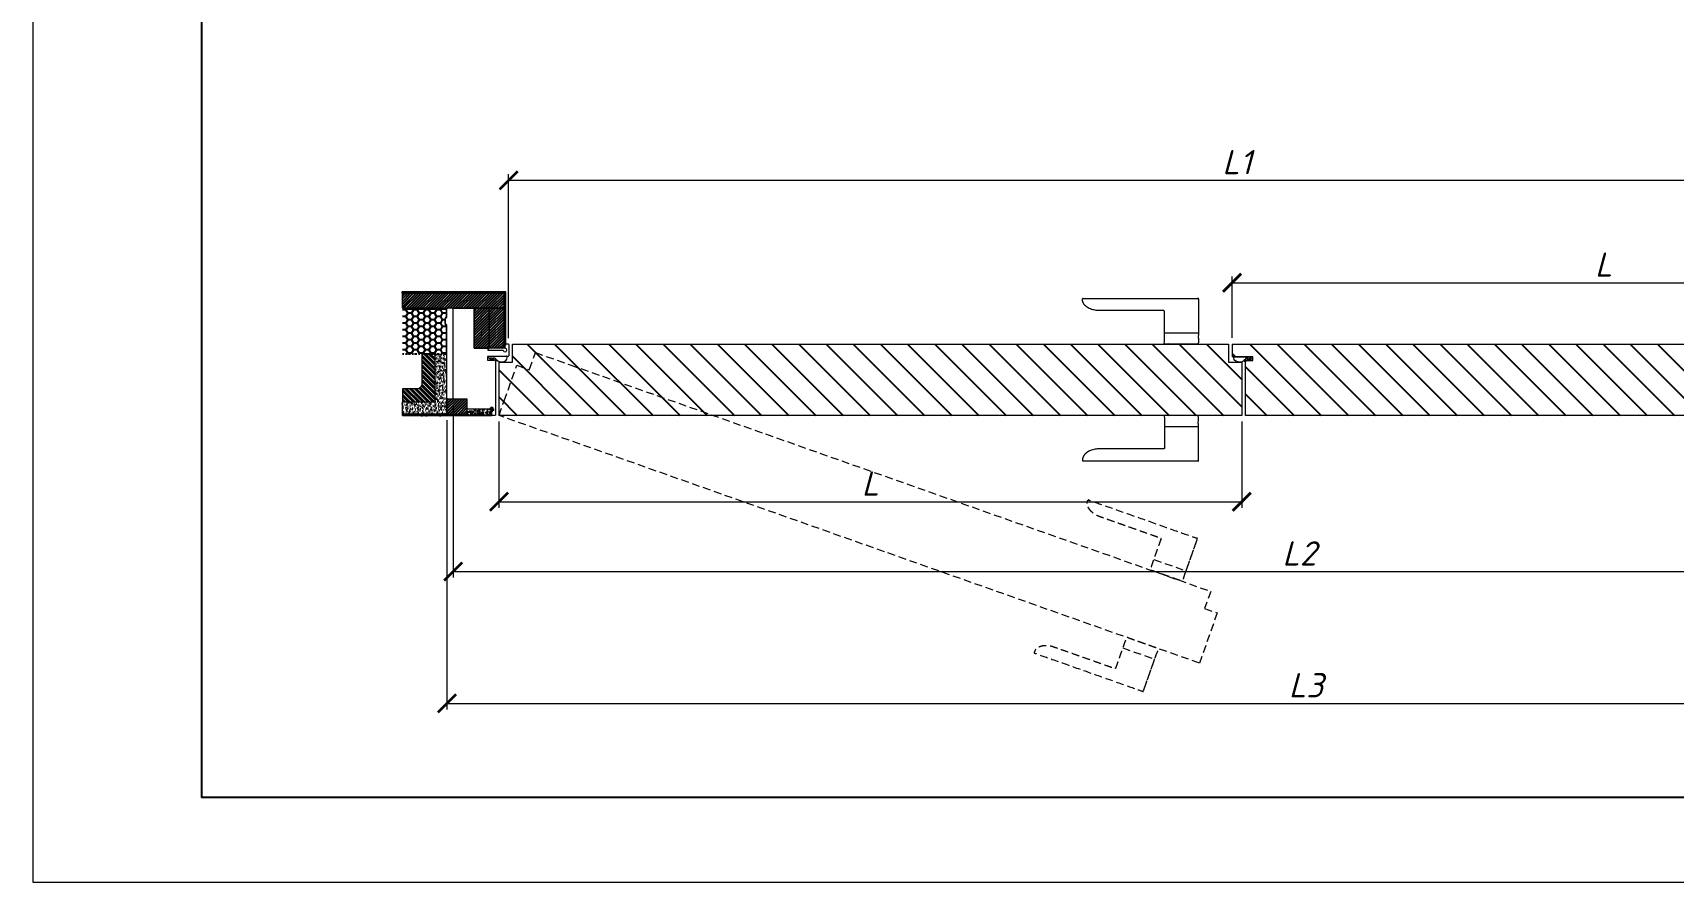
# Model space of a CAD drawing. Header units: millimetres. Extents: x 302870 to 307348, y 96600 to 99758.
# Drawn here: x 302870 to 304225, y 96600 to 97302 of the extents above; entities that cross this region are included whole.
import ezdxf

# ---------------------------------------------------------------- set-up
doc = ezdxf.new("R2010")
doc.units = ezdxf.units.MM
for name, pattern in [('03В_70-AC-01-AP-1-АBС_PL1А$0$02E_70-AC-01-АР-1-D_Plan -1 na otm.-4.500$0$HIDDENX2', [19.05, 12.7, -6.35]), ('K5LT_THIN_INCLUDED_TO_HATCHING', [0]), ('TRATTOPUNTO', [25.4, 12.7, -6.35, 0, -6.35])]:
    doc.linetypes.add(name, pattern=pattern)
doc.layers.get('Defpoints').update_dxf_attribs({"color": 172})
for name, color, linetype, lineweight in [('A34_Detail', 253, 'Continuous', 25), ('Короба', 7, 'Continuous', 15), ('Размеры', 7, 'Continuous', 9), ('Штамп-текст', 7, 'Continuous', 9)]:
    doc.layers.add(name, color=color, linetype=linetype, lineweight=lineweight)
doc.layers.add('RETINI', color=7, linetype='Continuous')
doc.styles.add('л30', font='isocpeur.ttf', dxfattribs={"oblique": 15})
doc.dimstyles.new('ISO-26', dxfattribs={"dimtxt": 20, "dimasz": 20, "dimexe": 5, "dimexo": 5, "dimgap": 5, "dimtad": 1, "dimdec": 1, "dimzin": 9, "dimdsep": 46, "dimtxsty": 'л30', "dimcen": 2.5, "dimclrd": 256, "dimclre": 7, "dimclrt": 256, "dimadec": 0, "dimazin": 0, "dimtfac": 1, "dimtdec": 1, "dimtmove": 0, "dimatfit": 3, "dimfxl": 1, "dimlwd": 5, "dimlwe": 5, "dimarcsym": 0})
pattern_1 = [(45, (161145.7767, -29153.0552), (-1.122532015, 1.122532015), [])]

# ---------------------------------------------------------------- blocks, each defined once
blk = doc.blocks.new('_ArchTick')
at = {"color": 0, "linetype": 'ByBlock', "const_width": 0.15}
blk.add_lwpolyline([(-0.5, -0.5), (0.5, 0.5)], dxfattribs=at)
blk = doc.blocks.new('*D11')
at = {"layer": 'Defpoints', "color": 0, "ltscale": 5, "transparency": 16777216}
for p in [(304466.9, 97180), (303262.9, 97044.5), (304466.9, 97044.5)]:
    blk.add_point(p, dxfattribs=at)
at = {"layer": 'Размеры', "color": 7, "lineweight": 5, "ltscale": 5, "transparency": 16777216}
for p, q in [((303262.9, 97049.5), (303262.9, 97185)), ((304466.9, 97049.5), (304466.9, 97185))]:
    blk.add_line(p, q, dxfattribs=at)
at = {"layer": 'Размеры', "lineweight": 5, "ltscale": 5, "transparency": 16777216}
blk.add_line((303262.9, 97180), (304466.9, 97180), dxfattribs=at)
at = {"layer": 'Размеры', "lineweight": 5, "ltscale": 5, "transparency": 16777216, "xscale": 15, "yscale": 15, "zscale": 15, "rotation": 180}
blk.add_blockref('_ArchTick', (303262.9, 97180), dxfattribs=at)
at = {"layer": 'Размеры', "lineweight": 5, "ltscale": 5, "transparency": 16777216, "xscale": 15, "yscale": 15, "zscale": 15}
blk.add_blockref('_ArchTick', (304466.9, 97180), dxfattribs=at)
at = {"layer": 'Размеры', "ltscale": 5, "transparency": 16777216, "insert": (303864.9, 97195), "char_height": 20, "attachment_point": 5, "style": 'л30'}
blk.add_mtext('L1', dxfattribs=at)
blk = doc.blocks.new('*D29')
at = {"layer": 'Defpoints', "color": 0, "ltscale": 5, "transparency": 16777216}
for p in [(303217, 96999.3), (304512.9, 96999.3), (304512.9, 96856.8)]:
    blk.add_point(p, dxfattribs=at)
at = {"layer": 'Размеры', "color": 7, "lineweight": 5, "ltscale": 5, "transparency": 16777216}
for p, q in [((303217, 96994.3), (303217, 96851.8)), ((304512.9, 96994.3), (304512.9, 96851.8))]:
    blk.add_line(p, q, dxfattribs=at)
at = {"layer": 'Размеры', "lineweight": 5, "ltscale": 5, "transparency": 16777216}
blk.add_line((303217, 96856.8), (304512.9, 96856.8), dxfattribs=at)
at = {"layer": 'Размеры', "lineweight": 5, "ltscale": 5, "transparency": 16777216, "xscale": 15, "yscale": 15, "zscale": 15, "rotation": 180}
blk.add_blockref('_ArchTick', (303217, 96856.8), dxfattribs=at)
at = {"layer": 'Размеры', "lineweight": 5, "ltscale": 5, "transparency": 16777216, "xscale": 15, "yscale": 15, "zscale": 15}
blk.add_blockref('_ArchTick', (304512.9, 96856.8), dxfattribs=at)
at = {"layer": 'Размеры', "ltscale": 5, "transparency": 16777216, "insert": (303916.4, 96871.8), "char_height": 20, "attachment_point": 5, "style": 'л30'}
blk.add_mtext('L2', dxfattribs=at)
blk = doc.blocks.new('*D30')
at = {"layer": 'Defpoints', "color": 0, "ltscale": 5, "transparency": 16777216}
for p in [(304474.9, 97095.4), (303860.9, 97044.8), (304474.9, 97029.7)]:
    blk.add_point(p, dxfattribs=at)
at = {"layer": 'Размеры', "color": 7, "lineweight": 5, "ltscale": 5, "transparency": 16777216}
for p, q in [((303860.9, 97049.8), (303860.9, 97100.4)), ((304474.9, 97034.7), (304474.9, 97100.4))]:
    blk.add_line(p, q, dxfattribs=at)
at = {"layer": 'Размеры', "lineweight": 5, "ltscale": 5, "transparency": 16777216}
blk.add_line((303860.9, 97095.4), (304474.9, 97095.4), dxfattribs=at)
at = {"layer": 'Размеры', "lineweight": 5, "ltscale": 5, "transparency": 16777216, "xscale": 15, "yscale": 15, "zscale": 15, "rotation": 180}
blk.add_blockref('_ArchTick', (303860.9, 97095.4), dxfattribs=at)
at = {"layer": 'Размеры', "lineweight": 5, "ltscale": 5, "transparency": 16777216, "xscale": 15, "yscale": 15, "zscale": 15}
blk.add_blockref('_ArchTick', (304474.9, 97095.4), dxfattribs=at)
at = {"layer": 'Размеры', "ltscale": 5, "transparency": 16777216, "insert": (304167.9, 97110.4), "char_height": 20, "attachment_point": 5, "style": 'л30'}
blk.add_mtext('L', dxfattribs=at)
blk = doc.blocks.new('*D31')
at = {"layer": 'Defpoints', "color": 0, "ltscale": 5, "transparency": 16777216}
for p in [(303254.9, 96985.8), (303868.9, 96985.8), (303868.9, 96914.5)]:
    blk.add_point(p, dxfattribs=at)
at = {"layer": 'Размеры', "color": 7, "lineweight": 5, "ltscale": 5, "transparency": 16777216}
for p, q in [((303254.9, 96980.8), (303254.9, 96909.5)), ((303868.9, 96980.8), (303868.9, 96909.5))]:
    blk.add_line(p, q, dxfattribs=at)
at = {"layer": 'Размеры', "lineweight": 5, "ltscale": 5, "transparency": 16777216}
blk.add_line((303254.9, 96914.5), (303868.9, 96914.5), dxfattribs=at)
at = {"layer": 'Размеры', "lineweight": 5, "ltscale": 5, "transparency": 16777216, "xscale": 15, "yscale": 15, "zscale": 15, "rotation": 180}
blk.add_blockref('_ArchTick', (303254.9, 96914.5), dxfattribs=at)
at = {"layer": 'Размеры', "lineweight": 5, "ltscale": 5, "transparency": 16777216, "xscale": 15, "yscale": 15, "zscale": 15}
blk.add_blockref('_ArchTick', (303868.9, 96914.5), dxfattribs=at)
at = {"layer": 'Размеры', "ltscale": 5, "transparency": 16777216, "insert": (303561.9, 96929.5), "char_height": 20, "attachment_point": 5, "style": 'л30'}
blk.add_mtext('L', dxfattribs=at)
blk = doc.blocks.new('*D32')
at = {"layer": 'Defpoints', "color": 0, "ltscale": 5, "transparency": 16777216}
for p in [(304518.1, 97000.5), (303211.9, 96986.8), (304518.1, 96747.9)]:
    blk.add_point(p, dxfattribs=at)
at = {"layer": 'Размеры', "color": 7, "lineweight": 5, "ltscale": 5, "transparency": 16777216}
for p, q in [((304518.1, 96995.5), (304518.1, 96742.9)), ((303211.9, 96981.8), (303211.9, 96742.9))]:
    blk.add_line(p, q, dxfattribs=at)
at = {"layer": 'Размеры', "lineweight": 5, "ltscale": 5, "transparency": 16777216}
blk.add_line((303211.9, 96747.9), (304518.1, 96747.9), dxfattribs=at)
at = {"layer": 'Размеры', "lineweight": 5, "ltscale": 5, "transparency": 16777216, "xscale": 15, "yscale": 15, "zscale": 15, "rotation": 180}
blk.add_blockref('_ArchTick', (303211.9, 96747.9), dxfattribs=at)
at = {"layer": 'Размеры', "lineweight": 5, "ltscale": 5, "transparency": 16777216, "xscale": 15, "yscale": 15, "zscale": 15}
blk.add_blockref('_ArchTick', (304518.1, 96747.9), dxfattribs=at)
at = {"layer": 'Размеры', "ltscale": 5, "transparency": 16777216, "insert": (303921.9, 96762.9), "char_height": 20, "attachment_point": 5, "style": 'л30'}
blk.add_mtext('L3', dxfattribs=at)

msp = doc.modelspace()

# ---------------------------------------------------------------- hatches: boundary and pattern name
at = {"layer": 'A34_Detail'}
h = msp.add_hatch(dxfattribs=at)
h.set_pattern_fill('ANSI31', color=256, scale=0.5, style=0)
h.set_pattern_definition(pattern_1)
h.paths.add_polyline_path([(303175.11, 97086.76), (303259.35, 97086.76), (303259.35, 97074.26), (303246.85, 97074.26), (303234.35, 97074.26), (303175.11, 97074.26)])
h = msp.add_hatch(dxfattribs=at)
h.set_pattern_fill('ANSI31', color=256, scale=0.5, style=0)
h.set_pattern_definition(pattern_1)
h.paths.add_polyline_path([(303234.35, 97074.26), (303246.85, 97074.26), (303246.85, 97041.26), (303234.65, 97041.26, -0.4142136), (303234.35, 97041.56)])
h = msp.add_hatch(dxfattribs=at)
h.set_pattern_fill('ANSI31', color=256, scale=0.5, style=0)
h.set_pattern_definition(pattern_1)
h.paths.add_polyline_path([(303246.85, 97074.26), (303259.35, 97074.26), (303259.35, 97041.26), (303246.85, 97041.26)])
h = msp.add_hatch(dxfattribs=at)
h.set_pattern_fill('ANSI31', color=256, scale=0.5, style=0)
h.set_pattern_definition(pattern_1)
h.paths.add_polyline_path([(303211.93, 96999.26), (303211.93, 96986.76), (303228.74, 96986.76), (303228.74, 96999.26)])
at = {"layer": 'RETINI', "linetype": 'Continuous'}
h = msp.add_hatch(dxfattribs=at)
h.set_pattern_fill('AR-CONC', color=8, scale=0.025, style=0)
h.set_pattern_definition([(50, (161145.7767, -29153.0552), (4.554616725, -0.39847714), [0.47625, -5.23875]), (355, (161145.7767, -29153.0552), (-0.88108554, 4.77642113), [0.381, -4.1910146]), (100.4514447, (161146.1563, -29153.0884), (3.67353118, 4.3779438), [0.40475022, -4.45225611]), (46.1842, (161145.777, -29151.785), (6.77697602, -1.0510582), [0.714375, -7.858125]), (96.6355576, (161146.3415, -29151.873), (5.93510335, 6.18565311), [0.60712558, -6.6783902]), (351.184151, (161145.777, -29151.785), (5.93510335, 6.18565311), [0.57149918, -6.2864933]), (21, (161146.4117, -29152.1027), (3.79035978, -2.556629955), [0.47625, -5.23875]), (326, (161146.4117, -29152.1027), (1.54505071, 4.60469915), [0.381, -4.191]), (71.451445, (161146.7276, -29152.316), (5.33541048, 2.04806922), [0.40475022, -4.45224844]), (37.5, (161145.7767, -29153.0552), (0.077215081, 2.113875972), [0, -4.1402, 0, -4.2545, 0, -4.206875]), (7.5, (161145.7767, -29153.0552), (1.670491563, 2.50451437), [0, -2.4257, 0, -4.04495, 0, -1.603375]), (327.5, (161144.3607, -29153.0552), (3.389764879, -0.1432186), [0, -1.5875, 0, -4.953, 0, -6.57225]), (317.5, (161143.7257, -29153.0552), (3.703229535, 0.635662276), [0, -2.06375, 0, -3.2893, 0, -4.66725])])
h.paths.add_polyline_path([(303175.03, 97087.76), (303259.92, 97087.76), (303259.92, 97086.76), (303259.92, 97043.92), (303259.35, 97043.92), (303259.35, 97074.26), (303259.35, 97086.76), (303175.03, 97086.76)])
h = msp.add_hatch(color=254, dxfattribs=at)
edge = h.paths.add_edge_path()
edge.add_line((303211.93, 97036.76), (303211.93, 97059.79))
edge.add_arc((303210.68, 97059.79), 1.25, 360, 415.61157)
edge.add_arc((303212.09, 97061.85), 1.25, 180, 235.61157, ccw=False)
edge.add_line((303210.84, 97061.85), (303210.84, 97065.35))
edge.add_arc((303212.09, 97065.35), 1.25, 124.38843, 180, ccw=False)
edge.add_arc((303210.68, 97067.41), 1.25, 304.38843, 360)
edge.add_line((303211.93, 97067.41), (303211.93, 97073.01))
edge.add_arc((303210.68, 97073.01), 1.25, 0, 90)
edge.add_line((303210.68, 97074.26), (303175.11, 97074.26))
edge.add_line((303175.11, 97074.26), (303175.11, 97073.66))
edge.add_line((303175.11, 97073.66), (303210.68, 97073.66))
edge.add_arc((303210.68, 97073.01), 0.65, 0, 90, ccw=False)
edge.add_line((303211.33, 97073.01), (303211.33, 97067.41))
edge.add_arc((303210.68, 97067.41), 0.65, -55.61157, 0, ccw=False)
edge.add_arc((303212.09, 97065.35), 1.85, 124.38843, 180)
edge.add_line((303210.24, 97065.35), (303210.24, 97061.85))
edge.add_arc((303212.09, 97061.85), 1.85, 180, 235.61157)
edge.add_arc((303210.68, 97059.79), 0.65, 0, 55.61157, ccw=False)
edge.add_line((303211.33, 97059.79), (303211.33, 97036.76))
edge.add_line((303211.33, 97036.76), (303211.93, 97036.76))
h = msp.add_hatch(dxfattribs=at)
h.set_pattern_fill('HONEY', angle=180)
h.set_pattern_definition([(180, (161145.863, -29148.7555), (-4.7625, -2.749630645), [3.175, -6.35]), (300, (161145.863, -29148.7555), (4.76249999, -2.749630663), [3.175, -6.35]), (240, (161145.863, -29148.7555), (-1e-08, -5.49926131), [-6.35, 3.175])])
edge = h.paths.add_edge_path()
edge.add_arc((303210.68, 97059.79), 0.65, 0, 55.61157)
edge.add_arc((303212.09, 97061.85), 1.85, 180, 235.61157, ccw=False)
edge.add_line((303210.24, 97061.85), (303210.24, 97065.35))
edge.add_arc((303212.09, 97065.35), 1.85, 124.38843, 180, ccw=False)
edge.add_arc((303210.68, 97067.41), 0.65, 304.38843, 360)
edge.add_line((303211.33, 97067.41), (303211.33, 97073.01))
edge.add_arc((303210.68, 97073.01), 0.65, 0, 90)
edge.add_line((303210.68, 97073.66), (303175.11, 97073.66))
edge.add_line((303175.11, 97073.66), (303175.11, 97036.76))
edge.add_line((303175.11, 97036.76), (303211.33, 97036.76))
edge.add_line((303211.33, 97036.76), (303211.33, 97059.79))
h = msp.add_hatch(dxfattribs=at)
h.set_pattern_fill('AR-CONC', color=8, scale=0.025, angle=90, style=0)
h.set_pattern_definition([(140, (168245.252, -31938.3878), (0.39847714, 4.554616725), [0.47625, -5.23875]), (85, (168245.252, -31938.388), (-4.77642113, -0.88108554), [0.381, -4.1910146]), (190.4514447, (168245.2853, -31938.0082), (-4.3779438, 3.67353118), [0.40475022, -4.45225611]), (136.1842, (168243.982, -31938.388), (1.0510582, 6.77697602), [0.714375, -7.858125]), (186.6355576, (168244.0696, -31937.823), (-6.18565311, 5.93510335), [0.60712558, -6.6783902]), (81.184151, (168243.982, -31938.388), (-6.18565311, 5.93510335), [0.57149918, -6.2864933]), (111, (168244.2995, -31937.7528), (2.556629955, 3.79035978), [0.47625, -5.23875]), (56, (168244.2995, -31937.753), (-4.60469915, 1.54505071), [0.381, -4.191]), (161.451445, (168244.5126, -31937.437), (-2.04806922, 5.33541048), [0.40475022, -4.45224844]), (127.5, (168245.252, -31938.3878), (-2.113875972, 0.077215081), [0, -4.1402, 0, -4.2545, 0, -4.206875]), (97.5, (168245.252, -31938.3878), (-2.50451437, 1.670491563), [0, -2.4257, 0, -4.04495, 0, -1.603375]), (57.5, (168245.252, -31939.8038), (0.1432186, 3.389764879), [0, -1.5875, 0, -4.953, 0, -6.57225]), (47.5, (168245.252, -31940.4388), (-0.635662276, 3.703229535), [0, -2.06375, 0, -3.2893, 0, -4.66725])])
h.paths.add_polyline_path([(303175.11, 96986.76), (303211.93, 96986.76), (303211.93, 96999.46), (303211.93, 97036.76), (303202.13, 97036.76), (303202.13, 96996.96), (303175.11, 96996.96)])
h = msp.add_hatch(dxfattribs=at)
h.set_pattern_fill('ANSI32', scale=0.3, angle=90, style=0)
h.set_pattern_definition([(135, (168711.5256, -32657.8535), (-2.020557627, -2.020557627), []), (135, (168711.5256, -32656.5065), (-2.020557627, -2.020557627), [])])
edge = h.paths.add_edge_path()
edge.add_line((303175.11, 96996.96), (303202.13, 96996.96))
edge.add_line((303202.13, 96996.96), (303202.13, 97036.76))
edge.add_line((303202.13, 97036.76), (303191.13, 97036.76))
edge.add_line((303191.13, 97036.76), (303191.13, 97011.78))
edge.add_arc((303187.13, 97011.78), 4, -90, 0, ccw=False)
edge.add_line((303187.13, 97007.78), (303175.11, 97007.78))
edge.add_line((303175.11, 97007.78), (303175.11, 96996.96))
h = msp.add_hatch(dxfattribs=at)
h.set_pattern_fill('ANSI31', color=8, scale=5, angle=90)
h.set_pattern_definition([(135, (177691.684, -29107.664), (-11.2253202, -11.2253202), [])])
h.paths.add_polyline_path([(303868.95, 97029.76), (303857.95, 97029.76), (303857.95, 97044.76), (303296.36, 97044.76), (303265.96, 97044.76), (303265.96, 97030.26), (303265.96, 97029.71), (303254.95, 97029.71), (303254.95, 96998.52), (303254.95, 96995.52), (303254.95, 96985.76), (303868.95, 96985.76)])
h = msp.add_hatch(dxfattribs=at)
h.set_pattern_fill('ANSI31', color=8, scale=5, angle=90)
h.set_pattern_definition([(135, (177691.684, -28892.081), (-11.2253202, -11.2253202), [])])
h.paths.add_polyline_path([(304474.95, 97029.71), (304463.93, 97029.71), (304463.93, 97044.76), (303860.95, 97044.76), (303860.95, 97034.26), (303862.33, 97034.26), (303862.34, 97034.29), (303862.37, 97034.33), (303862.4, 97034.36), (303862.44, 97034.39), (303862.48, 97034.4), (303862.53, 97034.42), (303862.57, 97034.42), (303871.87, 97034.33), (303871.89, 97034.34), (303871.91, 97034.36), (303871.95, 97034.36), (303871.98, 97034.36), (303872.54, 97034.26), (303872.71, 97034.26), (303872.72, 97034.29), (303872.75, 97034.32), (303872.77, 97034.34), (303872.8, 97034.36), (303872.83, 97034.36), (303872.86, 97034.36), (303873.42, 97034.26), (303873.62, 97034.26), (303873.63, 97034.3), (303873.65, 97034.33), (303873.68, 97034.34), (303873.71, 97034.36), (303873.74, 97034.36), (303874.71, 97034.35), (303874.74, 97034.37), (303874.78, 97034.37), (303874.8, 97034.36), (303875.06, 97034.26), (303877.95, 97034.26), (303877.95, 97031.26), (303871.95, 97031.26), (303871.95, 96985.76), (304433.54, 96985.76), (304474.95, 96985.76), (304474.95, 96995.52), (304474.95, 96998.52)])
h = msp.add_hatch(dxfattribs=at)
h.set_pattern_fill('AR-CONC', color=8, scale=0.025, style=0)
h.set_pattern_definition([(50, (177194.0576, -29244.029), (4.554616725, -0.39847714), [0.47625, -5.23875]), (355, (177194.0576, -29244.029), (-0.88108554, 4.77642113), [0.381, -4.1910146]), (100.4514447, (177194.437, -29244.062), (3.67353118, 4.3779438), [0.40475022, -4.45225611]), (46.1842, (177194.0576, -29242.759), (6.77697602, -1.0510582), [0.714375, -7.858125]), (96.6355576, (177194.6224, -29242.8466), (5.93510335, 6.18565311), [0.60712558, -6.6783902]), (351.184151, (177194.0576, -29242.759), (5.93510335, 6.18565311), [0.57149918, -6.2864933]), (21, (177194.6926, -29243.0765), (3.79035978, -2.556629955), [0.47625, -5.23875]), (326, (177194.6926, -29243.0765), (1.54505071, 4.60469915), [0.381, -4.191]), (71.451445, (177195.0085, -29243.2896), (5.33541048, 2.04806922), [0.40475022, -4.45224844]), (37.5, (177194.0576, -29244.029), (0.077215081, 2.113875972), [0, -4.1402, 0, -4.2545, 0, -4.206875]), (7.5, (177194.0576, -29244.029), (1.670491563, 2.50451437), [0, -2.4257, 0, -4.04495, 0, -1.603375]), (327.5, (177192.6416, -29244.029), (3.389764879, -0.1432186), [0, -1.5875, 0, -4.953, 0, -6.57225]), (317.5, (177192.0066, -29244.029), (3.703229535, 0.635662276), [0, -2.06375, 0, -3.2893, 0, -4.66725])])
h.paths.add_polyline_path([(303248.92, 96989.29, -0.3800824), (303249.1, 96989.49, 2.0614178), (303247.43, 96991.15, -0.3800824), (303247.24, 96990.98), (303228.74, 96990.98), (303228.74, 96986.76), (303211.93, 96986.76), (303175.11, 96986.76), (303175.11, 96985.76), (303249.12, 96985.76, -0.4142136), (303248.92, 96985.96)])

# ---------------------------------------------------------------- linework, layer by layer
at = {"color": 8, "linetype": 'Continuous', "lineweight": 15}
for p, q in [((303804.96, 97053.96), (303832.96, 97053.96)), ((303804.96, 96976.56), (303832.96, 96976.56))]:
    msp.add_line(p, q, dxfattribs=at)
at = {"color": 7, "linetype": 'TRATTOPUNTO', "ltscale": 0.1}
msp.add_line((303175.11, 97036.76), (303211.93, 97036.76), dxfattribs=at)
for p, q in [((303175.11, 96986.76), (303211.93, 96986.76)), ((303249.12, 96985.76), (303175.11, 96985.76))]:
    msp.add_line(p, q)
at = {"color": 251, "linetype": '03В_70-AC-01-AP-1-АBС_PL1А$0$02E_70-AC-01-АР-1-D_Plan -1 na otm.-4.500$0$HIDDENX2', "lineweight": 9, "ltscale": 0.5}
for p, q in [((303796.25, 96866.77), (303822.65, 96857.44)), ((303770.46, 96793.79), (303796.85, 96784.46))]:
    msp.add_line(p, q, dxfattribs=at)
at = {"ltscale": 5}
msp.add_lwpolyline([(303009.41, 98010.74), (305137.81, 98010.74), (305137.81, 96670.12), (303009.41, 96670.12)], close=True, dxfattribs=at)
for points in [[(303259.35, 97086.76), (303175.11, 97086.76), (303175.11, 97087.76), (303259.92, 97087.76), (303259.92, 97086.76)], [(303259.92, 97086.76), (303259.92, 97043.92), (303259.35, 97043.92), (303259.35, 97086.76)]]:
    msp.add_lwpolyline(points)
at = {"color": 251, "linetype": '03В_70-AC-01-AP-1-АBС_PL1А$0$02E_70-AC-01-АР-1-D_Plan -1 na otm.-4.500$0$HIDDENX2', "lineweight": 9, "ltscale": 0.5}
msp.add_lwpolyline([(303848.51, 96822.63), (303833.85, 96781.15), (303254.95, 96985.76), (303258.2, 96994.96), (303258.2, 96994.96), (303259.2, 96997.79), (303259.2, 96997.79), (303269.59, 97027.2), (303279.98, 97023.53), (303280.16, 97024.05), (303280.16, 97024.05), (303285, 97037.72), (303313.65, 97027.59), (303843.14, 96840.44), (303838.14, 96826.3)], close=True, dxfattribs=at)
at = {"color": 8, "linetype": 'Continuous', "lineweight": 15}
for points in [[(303832.96, 97081.56, 0), (303832.96, 97063.16, 0), (303832.96, 97044.76, 0), (303818.96, 97044.76, 0), (303804.96, 97044.76, 0), (303804.96, 97058.16, 0), (303804.96, 97071.56, 0), (303804.96, 97072.36, 0), (303804.16, 97072.36, 0), (303777.65, 97072.36, 0), (303751.14, 97072.36, 0), (303745.34, 97072.36, 0), (303741.24, 97075.06, 0), (303737.14, 97077.75, 0), (303737.14, 97081.56, 0), (303737.14, 97082.36, 0), (303737.94, 97082.36, 0), (303785.05, 97082.36, 0), (303832.16, 97082.36, 0), (303832.49, 97082.36, 0), (303832.73, 97082.13, 0), (303832.96, 97081.89, 0), (303832.96, 97081.56, 0), (303832.96, 97067.76, 0), (303832.96, 97053.96, 0)], [(303832.96, 96948.96, 0), (303832.96, 96967.36, 0), (303832.96, 96985.76, 0), (303818.96, 96985.76, 0), (303804.96, 96985.76, 0), (303804.96, 96972.36, 0), (303804.96, 96958.96, 0), (303804.96, 96958.16, 0), (303804.16, 96958.16, 0), (303777.65, 96958.16, 0), (303751.14, 96958.16, 0), (303745.34, 96958.16, 0), (303741.24, 96955.47, 0), (303737.14, 96952.78, 0), (303737.14, 96948.96, 0), (303737.14, 96948.16, 0), (303737.94, 96948.16, 0), (303785.05, 96948.16, 0), (303832.16, 96948.16, 0), (303832.49, 96948.16, 0), (303832.73, 96948.4, 0), (303832.96, 96948.63, 0), (303832.96, 96948.97, 0), (303832.96, 96962.77, 0), (303832.96, 96976.56, 0)]]:
    msp.add_rational_spline(points, [1, 1, 1, 1, 1, 1, 1, 0.707106781187, 1, 1, 1, 0.923879532511, 1, 0.923879532511, 1, 0.707106781187, 1, 1, 1, 0.923648733209, 1, 0.923648733209, 1, 1, 1], degree=2, knots=[0, 0, 0, 1, 1, 2, 2, 3, 3, 4.5707963, 4.5707963, 5.5707963, 5.5707963, 6.3561945, 6.3561945, 7.1415927, 7.1415927, 8.712389, 8.712389, 9.712389, 9.712389, 10.4989925, 10.4989925, 11.285596, 11.285596, 12.285596, 12.285596, 12.285596], dxfattribs=at)
at = {"color": 251, "linetype": '03В_70-AC-01-AP-1-АBС_PL1А$0$02E_70-AC-01-АР-1-D_Plan -1 na otm.-4.500$0$HIDDENX2', "lineweight": 9, "ltscale": 0.5}
for points in [[(303831.85, 96883.46, 0), (303825.72, 96866.11, 0), (303819.58, 96848.76, 0), (303806.38, 96853.43, 0), (303793.18, 96858.1, 0), (303797.65, 96870.73, 0), (303802.11, 96883.36, 0), (303802.38, 96884.12, 0), (303801.63, 96884.38, 0), (303776.63, 96893.22, 0), (303751.63, 96902.06, 0), (303746.16, 96903.99, 0), (303743.2, 96907.9, 0), (303740.23, 96911.8, 0), (303741.5, 96915.4, 0), (303741.76, 96916.15, 0), (303742.52, 96915.88, 0), (303786.94, 96900.18, 0), (303831.36, 96884.48, 0), (303831.67, 96884.37, 0), (303831.81, 96884.07, 0), (303831.96, 96883.77, 0), (303831.85, 96883.46, 0), (303827.25, 96870.45, 0), (303822.65, 96857.44, 0)], [(303787.66, 96758.44, 0), (303793.79, 96775.79, 0), (303799.92, 96793.14, 0), (303786.72, 96797.8, 0), (303773.52, 96802.47, 0), (303769.06, 96789.83, 0), (303764.59, 96777.2, 0), (303764.32, 96776.45, 0), (303763.57, 96776.71, 0), (303738.57, 96785.55, 0), (303713.57, 96794.38, 0), (303708.11, 96796.32, 0), (303703.34, 96795.14, 0), (303698.58, 96793.97, 0), (303697.31, 96790.38, 0), (303697.04, 96789.62, 0), (303697.8, 96789.35, 0), (303742.22, 96773.65, 0), (303786.64, 96757.95, 0), (303786.95, 96757.84, 0), (303787.25, 96757.99, 0), (303787.55, 96758.13, 0), (303787.66, 96758.44, 0), (303792.26, 96771.45, 0), (303796.85, 96784.46, 0)]]:
    msp.add_rational_spline(points, [1, 1, 1, 1, 1, 1, 1, 0.707106781187, 1, 1, 1, 0.923879532511, 1, 0.923879532511, 1, 0.707106781187, 1, 1, 1, 0.923648733209, 1, 0.923648733209, 1, 1, 1], degree=2, knots=[0, 0, 0, 1, 1, 2, 2, 3, 3, 4.5707963, 4.5707963, 5.5707963, 5.5707963, 6.3561945, 6.3561945, 7.1415927, 7.1415927, 8.712389, 8.712389, 9.712389, 9.712389, 10.4989925, 10.4989925, 11.285596, 11.285596, 12.285596, 12.285596, 12.285596], dxfattribs=at)
at = {"layer": 'Короба'}
for p, q in [((303211.93, 97036.76), (303211.33, 97036.76)), ((303211.93, 96986.76), (303211.93, 97036.76))]:
    msp.add_line(p, q, dxfattribs=at)
at = {"layer": 'Короба', "ltscale": 10}
msp.add_line((303175.11, 96985.76), (303175.11, 96996.96), dxfattribs=at)
at = {"layer": 'Короба'}
msp.add_lwpolyline([(303259.35, 97074.26), (303175.11, 97074.26), (303175.11, 97086.76), (303259.35, 97086.76)], close=True, dxfattribs=at)
for points in [[(303211.93, 97036.7), (303211.93, 97059.79, 0.2475285), (303211.38, 97060.82, -0.2475285), (303210.84, 97061.85), (303210.84, 97065.35, -0.2475285), (303211.38, 97066.38, 0.2475285), (303211.93, 97067.41), (303211.93, 97073.01, 0.4142136), (303210.68, 97074.26), (303175.11, 97074.26)], [(303175.11, 97073.66), (303210.68, 97073.66, -0.4142136), (303211.33, 97073.01), (303211.33, 97067.41, -0.2475285), (303211.04, 97066.88, 0.2475285), (303210.24, 97065.35), (303210.24, 97061.85, 0.2475285), (303211.04, 97060.32, -0.2475285), (303211.33, 97059.79), (303211.33, 97036.76)], [(303261.59, 97033.47), (303261.59, 97034.37), (303261.59, 97034.41), (303261.57, 97034.45), (303261.55, 97034.5), (303261.52, 97034.53), (303261.49, 97034.57), (303261.45, 97034.59), (303261.41, 97034.6), (303261.36, 97034.62), (303261.32, 97034.62), (303261.28, 97034.61), (303261.23, 97034.59), (303261.19, 97034.57), (303261.16, 97034.54), (303261.13, 97034.51), (303261.11, 97034.47), (303252.07, 97034.47), (303252.06, 97034.49), (303252.03, 97034.52), (303252, 97034.54), (303251.98, 97034.56), (303251.94, 97034.56), (303251.91, 97034.56), (303251.88, 97034.56), (303251.84, 97034.54), (303251.82, 97034.52), (303251.8, 97034.5), (303251.79, 97034.47), (303251.18, 97034.47), (303251.17, 97034.49), (303251.14, 97034.52), (303251.12, 97034.54), (303251.09, 97034.56), (303251.06, 97034.56), (303251.03, 97034.56), (303250.99, 97034.56), (303250.96, 97034.55), (303250.93, 97034.52), (303250.92, 97034.5), (303250.9, 97034.47), (303250.27, 97034.47), (303250.26, 97034.5), (303250.24, 97034.53), (303250.21, 97034.55), (303250.18, 97034.56), (303250.15, 97034.56), (303250.11, 97034.56), (303250.08, 97034.56), (303250.05, 97034.54), (303250.02, 97034.52), (303250, 97034.5), (303249.98, 97034.47), (303249.28, 97034.47), (303249.26, 97034.5), (303249.24, 97034.52), (303249.21, 97034.55), (303249.18, 97034.56), (303249.15, 97034.57), (303249.11, 97034.57), (303249.09, 97034.56), (303249.05, 97034.55), (303249.03, 97034.52), (303249.01, 97034.5), (303248.99, 97034.47), (303246.75, 97034.47), (303246.69, 97034.46), (303246.62, 97034.45), (303246.56, 97034.43), (303246.5, 97034.41), (303246.44, 97034.37), (303246.38, 97034.33), (303246.34, 97034.28), (303246.3, 97034.22), (303246.26, 97034.17), (303246.23, 97034.1), (303246.22, 97034.03), (303246.21, 97033.97), (303246.21, 97033.9), (303246.21, 97033.84), (303246.23, 97033.77), (303246.25, 97033.71), (303246.28, 97033.65), (303246.44, 97033.37), (303248.14, 97031.57), (303248.18, 97031.54), (303248.21, 97031.51), (303248.26, 97031.49), (303248.31, 97031.48), (303248.36, 97031.47), (303248.4, 97031.48), (303248.45, 97031.49), (303248.5, 97031.51), (303248.54, 97031.54), (303248.57, 97031.57), (303248.61, 97031.61), (303248.63, 97031.65), (303248.65, 97031.71), (303248.65, 97031.75), (303248.66, 97031.8), (303248.64, 97031.85), (303248.63, 97031.9), (303248.6, 97031.94), (303247.67, 97033.37), (303248.43, 97033.37), (303250.13, 97031.57), (303250.17, 97031.54), (303250.21, 97031.51), (303250.25, 97031.49), (303250.3, 97031.48), (303250.35, 97031.47), (303250.4, 97031.48), (303250.44, 97031.49), (303250.49, 97031.51), (303250.54, 97031.54), (303250.57, 97031.57), (303250.6, 97031.61), (303250.62, 97031.65), (303250.64, 97031.71), (303250.64, 97031.75), (303250.65, 97031.8), (303250.63, 97031.85), (303250.62, 97031.9), (303250.6, 97031.94), (303249.66, 97033.37), (303250.99, 97033.37), (303251.03, 97033.37), (303251.13, 97033.35), (303251.23, 97033.33), (303251.32, 97033.3), (303251.41, 97033.27), (303251.5, 97033.22), (303251.58, 97033.17), (303251.67, 97033.11), (303251.74, 97033.05), (303251.81, 97032.98), (303251.87, 97032.91), (303251.93, 97032.82), (303251.98, 97032.73), (303252.03, 97032.65), (303252.06, 97032.56), (303252.09, 97032.46), (303252.11, 97032.36), (303252.12, 97032.26), (303252.12, 97032.16), (303252.12, 97032.07), (303251.95, 97030.09), (303252.06, 97030.1), (303252.13, 97030.11), (303252.19, 97030.13), (303252.26, 97030.16), (303252.32, 97030.19), (303252.38, 97030.23), (303252.43, 97030.28), (303252.48, 97030.33), (303252.52, 97030.39), (303252.55, 97030.45), (303252.57, 97030.52), (303252.59, 97030.59), (303252.79, 97031.74), (303252.76, 97031.75), (303252.73, 97031.77), (303252.7, 97031.79), (303252.69, 97031.82), (303252.67, 97031.85), (303252.67, 97031.89), (303252.67, 97031.92), (303252.69, 97031.95), (303252.71, 97031.99), (303252.74, 97032.01), (303252.76, 97032.02), (303252.8, 97032.03), (303252.83, 97032.04), (303252.87, 97032.03), (303252.9, 97032.01), (303252.92, 97031.99), (303252.95, 97031.97), (303252.96, 97031.93), (303252.97, 97031.9), (303252.97, 97031.86), (303252.96, 97031.83), (303252.94, 97031.8, 0.2712503), (303257.59, 97030.01, 0.1556705), (303260.72, 97031.37, 0.1798071), (303261.59, 97033.32), (303261.59, 97034.41)], [(303862.3, 97033.27), (303862.3, 97034.16), (303862.3, 97034.21), (303862.32, 97034.25), (303862.34, 97034.29), (303862.37, 97034.33), (303862.4, 97034.36), (303862.44, 97034.39), (303862.48, 97034.4), (303862.53, 97034.42), (303862.57, 97034.42), (303862.62, 97034.41), (303862.66, 97034.39), (303862.7, 97034.37), (303862.73, 97034.34), (303862.76, 97034.31), (303862.79, 97034.26), (303871.83, 97034.26), (303871.84, 97034.29), (303871.86, 97034.32), (303871.89, 97034.34), (303871.91, 97034.36), (303871.95, 97034.36), (303871.98, 97034.36), (303872.01, 97034.36), (303872.05, 97034.34), (303872.07, 97034.32), (303872.09, 97034.3), (303872.1, 97034.26), (303872.71, 97034.26), (303872.72, 97034.29), (303872.75, 97034.32), (303872.77, 97034.34), (303872.8, 97034.36), (303872.83, 97034.36), (303872.86, 97034.36), (303872.9, 97034.36), (303872.93, 97034.35), (303872.96, 97034.32), (303872.98, 97034.3), (303872.99, 97034.26), (303873.62, 97034.26), (303873.63, 97034.3), (303873.65, 97034.33), (303873.68, 97034.34), (303873.71, 97034.36), (303873.74, 97034.36), (303873.78, 97034.36), (303873.81, 97034.36), (303873.84, 97034.34), (303873.87, 97034.32), (303873.89, 97034.3), (303873.91, 97034.26), (303874.62, 97034.26), (303874.63, 97034.3), (303874.65, 97034.32), (303874.68, 97034.35), (303874.71, 97034.35), (303874.74, 97034.37), (303874.78, 97034.37), (303874.8, 97034.36), (303874.84, 97034.34), (303874.86, 97034.32), (303874.88, 97034.29), (303874.9, 97034.26), (303877.14, 97034.26), (303877.2, 97034.26), (303877.27, 97034.25), (303877.33, 97034.23), (303877.4, 97034.2), (303877.45, 97034.16), (303877.51, 97034.13), (303877.55, 97034.08), (303877.6, 97034.02), (303877.63, 97033.97), (303877.66, 97033.9), (303877.68, 97033.83), (303877.68, 97033.77), (303877.68, 97033.7), (303877.68, 97033.64), (303877.67, 97033.57), (303877.64, 97033.51), (303877.61, 97033.45), (303877.45, 97033.17), (303875.76, 97031.37), (303875.72, 97031.33), (303875.68, 97031.31), (303875.63, 97031.29), (303875.58, 97031.28), (303875.54, 97031.27), (303875.49, 97031.28), (303875.44, 97031.29), (303875.39, 97031.31), (303875.35, 97031.34), (303875.32, 97031.37), (303875.28, 97031.41), (303875.26, 97031.45), (303875.25, 97031.51), (303875.24, 97031.55), (303875.23, 97031.6), (303875.25, 97031.65), (303875.26, 97031.7), (303875.29, 97031.74), (303876.22, 97033.17), (303875.46, 97033.17), (303873.76, 97031.37), (303873.72, 97031.33), (303873.68, 97031.31), (303873.64, 97031.29), (303873.59, 97031.28), (303873.54, 97031.27), (303873.49, 97031.28), (303873.45, 97031.29), (303873.4, 97031.31), (303873.35, 97031.34), (303873.32, 97031.37), (303873.29, 97031.41), (303873.27, 97031.45), (303873.25, 97031.51), (303873.25, 97031.55), (303873.24, 97031.6), (303873.26, 97031.65), (303873.27, 97031.7), (303873.29, 97031.74), (303874.23, 97033.17), (303872.9, 97033.17), (303872.87, 97033.16), (303872.76, 97033.15), (303872.66, 97033.13), (303872.57, 97033.1), (303872.48, 97033.06), (303872.39, 97033.02), (303872.31, 97032.97), (303872.23, 97032.91), (303872.15, 97032.85), (303872.08, 97032.78), (303872.02, 97032.71), (303871.96, 97032.62), (303871.91, 97032.53), (303871.86, 97032.45), (303871.83, 97032.36), (303871.8, 97032.26), (303871.78, 97032.16), (303871.77, 97032.06), (303871.77, 97031.96), (303871.77, 97031.87), (303871.95, 97029.89), (303871.83, 97029.9), (303871.76, 97029.91), (303871.7, 97029.93), (303871.63, 97029.96), (303871.57, 97029.99), (303871.51, 97030.03), (303871.46, 97030.08), (303871.42, 97030.13), (303871.37, 97030.19), (303871.34, 97030.25), (303871.32, 97030.32), (303871.3, 97030.39), (303871.1, 97031.54), (303871.13, 97031.55), (303871.16, 97031.57), (303871.19, 97031.59), (303871.21, 97031.62), (303871.22, 97031.65), (303871.22, 97031.69), (303871.22, 97031.72), (303871.2, 97031.75), (303871.18, 97031.78), (303871.16, 97031.81), (303871.13, 97031.82), (303871.09, 97031.83), (303871.06, 97031.84), (303871.02, 97031.83), (303870.99, 97031.81), (303870.97, 97031.79), (303870.95, 97031.77), (303870.93, 97031.73), (303870.92, 97031.7), (303870.92, 97031.66), (303870.93, 97031.63), (303870.95, 97031.6, -0.2712503), (303866.31, 97029.81, -0.1556705), (303863.17, 97031.17, -0.1798071), (303862.3, 97033.12), (303862.3, 97034.21)]]:
    msp.add_lwpolyline(points, format="xyb", dxfattribs=at)
at = {"layer": 'Короба', "color": 1}
msp.add_lwpolyline([(303234.35, 97074.26), (303234.35, 97041.26), (303240.89, 97041.26), (303245.75, 97041.26), (303245.75, 97039.76), (303258.24, 97039.76, -0.3800824), (303258.43, 97039.59, 2.0614178), (303260.1, 97041.25, -0.3800824), (303259.92, 97041.45), (303259.92, 97044.78, -0.4142136), (303260.12, 97044.98), (303262.45, 97044.98, -0.4142136), (303262.95, 97044.48), (303262.95, 97034.97, -0.4142136), (303262.45, 97034.47), (303245.65, 97034.47, 0.4142136), (303245.45, 97034.27), (303245.45, 97031.67, 0.4142136), (303245.65, 97031.47), (303251.15, 97031.47, -0.3999605), (303251.35, 97031.66), (303251.75, 97031.66, -0.4142136), (303251.95, 97031.46), (303251.95, 96986.26, -0.4142136), (303251.45, 96985.76), (303249.12, 96985.76, -0.4142136), (303248.92, 96985.96), (303248.92, 96989.29, -0.3800824), (303249.1, 96989.49, 2.0614178), (303247.43, 96991.15, -0.3800824), (303247.24, 96990.98), (303228.74, 96990.98), (303228.74, 96999.27), (303217.04, 96999.27), (303217.04, 97074.26)], format="xyb", close=True, dxfattribs=at)
at = {"layer": 'Короба', "ltscale": 10}
for points in [[(303246.85, 97041.26), (303234.35, 97041.26), (303234.35, 97074.26), (303246.85, 97074.26)], [(303259.35, 97041.26), (303246.85, 97041.26), (303246.85, 97074.26), (303259.35, 97074.26)]]:
    msp.add_lwpolyline(points, close=True, dxfattribs=at)
msp.add_lwpolyline([(303202.13, 97036.76), (303191.13, 97036.76), (303191.13, 97011.78, -0.4142136), (303187.13, 97007.78), (303175.11, 97007.78), (303175.11, 96996.96), (303202.13, 96996.96)], format="xyb", close=True, dxfattribs=at)
at = {"layer": 'Короба', "ltscale": 10, "elevation": 0}
msp.add_lwpolyline([(303211.93, 96999.26), (303211.93, 96986.76), (303228.74, 96986.76), (303228.74, 96999.26)], close=True, dxfattribs=at)
at = {"layer": 'Размеры', "linetype": 'K5LT_THIN_INCLUDED_TO_HATCHING'}
msp.add_line((303860.95, 97044.76), (303860.95, 97034.26), dxfattribs=at)
msp.add_lwpolyline([(303868.95, 97029.76), (303868.95, 96985.76), (303254.95, 96985.76), (303254.95, 96995.52), (303254.95, 96995.52), (303254.95, 96998.52), (303254.95, 96998.52), (303254.95, 97029.71), (303265.96, 97029.71), (303265.96, 97030.26), (303265.96, 97030.26), (303265.96, 97044.76), (303296.36, 97044.76), (303857.95, 97044.76), (303857.95, 97029.76)], close=True, dxfattribs=at)
msp.add_lwpolyline([(303860.95, 97044.76), (304463.93, 97044.76), (304463.93, 97030.26), (304463.93, 97030.26), (304463.93, 97029.71), (304474.95, 97029.71), (304474.95, 96998.52), (304474.95, 96998.52), (304474.95, 96995.52), (304474.95, 96995.52), (304474.95, 96985.76), (304433.54, 96985.76), (303871.95, 96985.76), (303871.95, 97031.26), (303877.95, 97031.26), (303877.95, 97034.26), (303860.95, 97034.26)], dxfattribs=at)
at = {"layer": 'Штамп-текст', "ltscale": 5}
for points in [[(307347.93, 96600.22), (307347.93, 99758.23), (302869.62, 99758.23), (302869.62, 96600.22)], [(303009.41, 96670.12), (307278.04, 96670.12), (307278.04, 99688.34), (303009.41, 99688.34)], [(307278.04, 96670.12), (307278.04, 99688.34), (303009.41, 99688.34), (303009.41, 96670.12)]]:
    msp.add_lwpolyline(points, close=True, dxfattribs=at)

# ---------------------------------------------------------------- dimensions: what is measured, and where the dimension line sits
at = {"layer": 'Размеры', "ltscale": 5}
for base, p1, p2, text, picture, middle in [((304466.95, 97179.97), (303262.95, 97044.48), (304466.95, 97044.48), 'L1', '*D11', (303864.95, 97179.97)), ((304518.05, 96747.86), (303211.93, 96986.76), (304518.05, 97000.51), 'L3', '*D32', (303921.85, 96747.86)), ((304512.85, 96856.85), (303217.04, 96999.27), (304512.85, 96999.27), 'L2', '*D29', (303916.42, 96856.85)), ((303868.95, 96914.49), (303254.95, 96985.76), (303868.95, 96985.76), 'L', '*D31', (303561.95, 96914.49))]:
    dim = msp.add_linear_dim(base=base, p1=p1, p2=p2, text=text, dimstyle='ISO-26', override={"dimasz": 15, "dimblk1": 'ArchTick', "dimblk2": 'ArchTick', "dimsah": 1}, dxfattribs=at)
    dim.commit()
    dim.dimension.update_dxf_attribs({"geometry": picture, "text_midpoint": middle, "dimtype": 160})
dim = msp.add_linear_dim(base=(304474.95, 97095.45), p1=(303860.95, 97044.76), p2=(304474.95, 97029.71), text='L', dimstyle='ISO-26', override={"dimasz": 15, "dimblk1": 'ArchTick', "dimblk2": 'ArchTick', "dimsah": 1}, dxfattribs=at)
dim.commit()
dim.dimension.update_dxf_attribs({"geometry": '*D30', "text_midpoint": (304167.95, 97110.45)})

doc.saveas('drawing.dxf')
